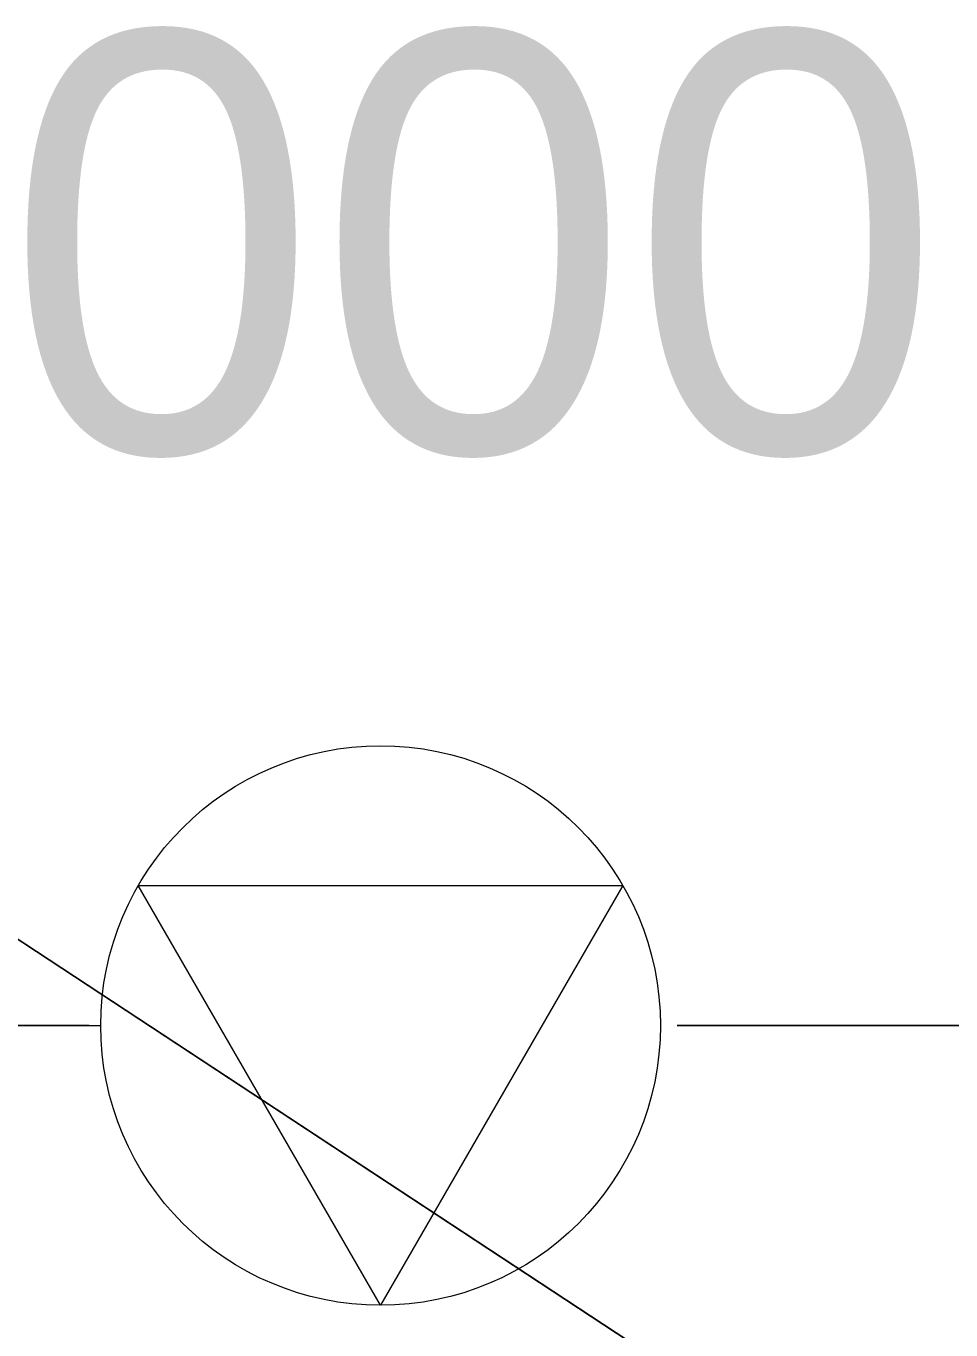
# Model space of a CAD drawing. Header units: metres. Extents: x 0 to 105485, y 0 to 425721.
# Drawn here: x 104668.21 to 104670.193, y 425237.147 to 425239.943 of the extents above; entities that cross this region are included whole.
import ezdxf
from ezdxf.enums import TextEntityAlignment as Align

# ---------------------------------------------------------------- set-up
doc = ezdxf.new("R2010")
doc.units = ezdxf.units.M
doc.header["$MEASUREMENT"] = 0
for name, color, linetype, lineweight in [('B-XX-MO-ONDERZOEK_SONDERING-G', 90, 'Continuous', 18), ('B-XX-MO-ONDERZOEK_SONDERING-S', 90, 'Continuous', 18), ('B-XX-MO-ONDERZOEK_SONDERING-T', 90, 'Continuous', 18), ('B-XX-VH-OPENVERHARDING-G', 90, 'Continuous', 18)]:
    doc.layers.add(name, color=color, linetype=linetype, lineweight=lineweight)

msp = doc.modelspace()

# ---------------------------------------------------------------- linework, layer by layer
at = {"layer": 'B-XX-MO-ONDERZOEK_SONDERING-G', "color": 0, "true_color": 0x285cd6}
for points in [[(104667.02, 425237.8, -22.723), (104668.37, 425237.8, -22.743), (104668.37, 425237.8, -22.763), (104668.37, 425237.8, -22.783), (104668.37, 425237.8, -22.803), (104668.37, 425237.8, -22.823)], [(104668.145, 425237.8, -8.789), (104668.22, 425237.8, -8.809), (104668.145, 425237.8, -8.829)], [(104668.195, 425237.8, -0.269), (104668.22, 425237.8, -0.289), (104668.17, 425237.8, -0.309)], [(104668.17, 425237.8, -7.009), (104668.22, 425237.8, -7.028), (104668.245, 425237.8, -7.048), (104668.245, 425237.8, -7.068), (104668.245, 425237.8, -7.088), (104668.245, 425237.8, -7.108), (104668.17, 425237.8, -7.128)], [(104668.17, 425237.8, -11.568), (104668.22, 425237.8, -11.588), (104668.22, 425237.8, -11.608), (104668.245, 425237.8, -11.628), (104668.245, 425237.8, -11.648), (104668.245, 425237.8, -11.668), (104668.245, 425237.8, -11.688), (104668.245, 425237.8, -11.708), (104668.245, 425237.8, -11.728), (104668.245, 425237.8, -11.748), (104668.245, 425237.8, -11.768), (104668.245, 425237.8, -11.788), (104668.245, 425237.8, -11.808), (104668.245, 425237.8, -11.828), (104668.22, 425237.8, -11.848), (104668.22, 425237.8, -11.868), (104668.22, 425237.8, -11.888), (104668.22, 425237.8, -11.908), (104668.22, 425237.8, -11.928), (104668.22, 425237.8, -11.948), (104668.22, 425237.8, -11.968), (104668.22, 425237.8, -11.988), (104668.22, 425237.8, -12.008), (104668.22, 425237.8, -12.028), (104668.22, 425237.8, -12.048), (104668.22, 425237.8, -12.068), (104668.245, 425237.8, -12.088), (104668.245, 425237.8, -12.107), (104668.245, 425237.8, -12.127), (104668.245, 425237.8, -12.147), (104668.245, 425237.8, -12.167), (104668.22, 425237.8, -12.187), (104668.22, 425237.8, -12.207), (104668.22, 425237.8, -12.227), (104668.22, 425237.8, -12.247), (104668.195, 425237.8, -12.267)], [(104668.345, 425237.8, 2.35), (104668.32, 425237.8, 2.331), (104668.295, 425237.8, 2.311), (104668.295, 425237.8, 2.291), (104668.295, 425237.8, 2.271), (104668.295, 425237.8, 2.25), (104668.295, 425237.8, 2.23), (104668.295, 425237.8, 2.211), (104668.295, 425237.8, 2.191), (104668.27, 425237.8, 2.171), (104668.27, 425237.8, 2.151), (104668.27, 425237.8, 2.131), (104668.295, 425237.8, 2.111), (104668.295, 425237.8, 2.091), (104668.295, 425237.8, 2.071), (104668.295, 425237.8, 2.051), (104668.295, 425237.8, 2.031), (104668.295, 425237.8, 2.011), (104668.295, 425237.8, 1.991), (104668.295, 425237.8, 1.971), (104668.295, 425237.8, 1.951), (104668.295, 425237.8, 1.931), (104668.27, 425237.8, 1.911), (104668.27, 425237.8, 1.891), (104668.27, 425237.8, 1.871), (104668.27, 425237.8, 1.851), (104668.27, 425237.8, 1.831), (104668.245, 425237.8, 1.811), (104668.245, 425237.8, 1.791), (104668.245, 425237.8, 1.771), (104668.245, 425237.8, 1.751), (104668.245, 425237.8, 1.731), (104668.22, 425237.8, 1.711), (104668.22, 425237.8, 1.691), (104668.22, 425237.8, 1.671), (104668.22, 425237.8, 1.651), (104668.22, 425237.8, 1.631), (104668.22, 425237.8, 1.611), (104668.22, 425237.8, 1.591), (104668.22, 425237.8, 1.571), (104668.22, 425237.8, 1.551), (104668.22, 425237.8, 1.531), (104668.22, 425237.8, 1.511), (104668.22, 425237.8, 1.491), (104668.22, 425237.8, 1.471), (104668.195, 425237.8, 1.451), (104668.22, 425237.8, 1.431), (104668.22, 425237.8, 1.411), (104668.195, 425237.8, 1.391)], [(104668.195, 425237.8, 1.31), (104668.22, 425237.8, 1.29), (104668.22, 425237.8, 1.27), (104668.22, 425237.8, 1.25), (104668.245, 425237.8, 1.23), (104668.245, 425237.8, 1.21), (104668.245, 425237.8, 1.19), (104668.245, 425237.8, 1.17), (104668.22, 425237.8, 1.15), (104668.195, 425237.8, 1.13)], [(104668.195, 425237.8, 0.85), (104668.22, 425237.8, 0.83), (104668.195, 425237.8, 0.81)], [(104668.195, 425237.8, 0.79), (104668.22, 425237.8, 0.77), (104668.22, 425237.8, 0.75), (104668.22, 425237.8, 0.73), (104668.195, 425237.8, 0.71)], [(104668.195, 425237.8, 0.55), (104668.22, 425237.8, 0.53), (104668.22, 425237.8, 0.51), (104668.22, 425237.8, 0.49), (104668.245, 425237.8, 0.47), (104668.245, 425237.8, 0.451), (104668.245, 425237.8, 0.431), (104668.245, 425237.8, 0.411), (104668.22, 425237.8, 0.391), (104668.22, 425237.8, 0.371), (104668.22, 425237.8, 0.351), (104668.22, 425237.8, 0.331), (104668.22, 425237.8, 0.311), (104668.22, 425237.8, 0.291), (104668.22, 425237.8, 0.271), (104668.22, 425237.8, 0.251), (104668.22, 425237.8, 0.231), (104668.22, 425237.8, 0.211), (104668.195, 425237.8, 0.191)], [(104668.195, 425237.8, -14.287), (104668.22, 425237.8, -14.307), (104668.22, 425237.8, -14.327), (104668.22, 425237.8, -14.347), (104668.22, 425237.8, -14.366), (104668.22, 425237.8, -14.386), (104668.22, 425237.8, -14.406), (104668.22, 425237.8, -14.426), (104668.22, 425237.8, -14.446), (104668.22, 425237.8, -14.466), (104668.22, 425237.8, -14.486), (104668.195, 425237.8, -14.506)], [(104668.195, 425237.8, -14.666), (104668.22, 425237.8, -14.686), (104668.22, 425237.8, -14.706), (104668.22, 425237.8, -14.726), (104668.22, 425237.8, -14.746), (104668.22, 425237.8, -14.766), (104668.22, 425237.8, -14.786), (104668.22, 425237.8, -14.806), (104668.22, 425237.8, -14.826), (104668.22, 425237.8, -14.846), (104668.22, 425237.8, -14.866), (104668.22, 425237.8, -14.886), (104668.22, 425237.8, -14.906), (104668.22, 425237.8, -14.926), (104668.22, 425237.8, -14.946), (104668.22, 425237.8, -14.966), (104668.195, 425237.8, -14.986)], [(104668.195, 425237.8, -15.046), (104668.22, 425237.8, -15.066), (104668.22, 425237.8, -15.086), (104668.22, 425237.8, -15.106), (104668.22, 425237.8, -15.126), (104668.22, 425237.8, -15.146), (104668.195, 425237.8, -15.166)], [(104668.195, 425237.8, -15.206), (104668.22, 425237.8, -15.226), (104668.22, 425237.8, -15.246), (104668.22, 425237.8, -15.266), (104668.22, 425237.8, -15.286), (104668.22, 425237.8, -15.306), (104668.22, 425237.8, -15.326), (104668.22, 425237.8, -15.346), (104668.22, 425237.8, -15.366), (104668.22, 425237.8, -15.386), (104668.22, 425237.8, -15.406), (104668.22, 425237.8, -15.426), (104668.22, 425237.8, -15.446), (104668.22, 425237.8, -15.466), (104668.22, 425237.8, -15.486), (104668.22, 425237.8, -15.506), (104668.22, 425237.8, -15.526), (104668.22, 425237.8, -15.546), (104668.22, 425237.8, -15.566), (104668.22, 425237.8, -15.586), (104668.22, 425237.8, -15.606), (104668.22, 425237.8, -15.626), (104668.22, 425237.8, -15.646), (104668.195, 425237.8, -15.666)], [(104668.195, 425237.8, -15.986), (104668.22, 425237.8, -16.006), (104668.22, 425237.8, -16.026), (104668.22, 425237.8, -16.046), (104668.195, 425237.8, -16.066)], [(104668.195, 425237.8, -16.226), (104668.22, 425237.8, -16.246), (104668.22, 425237.8, -16.266), (104668.22, 425237.8, -16.286), (104668.22, 425237.8, -16.306), (104668.195, 425237.8, -16.326), (104668.22, 425237.8, -16.346), (104668.195, 425237.8, -16.366)], [(104668.195, 425237.8, -16.466), (104668.22, 425237.8, -16.486), (104668.22, 425237.8, -16.506), (104668.195, 425237.8, -16.526)], [(104668.195, 425237.8, -17.645), (104668.22, 425237.8, -17.665), (104668.22, 425237.8, -17.685), (104668.245, 425237.8, -17.705), (104668.27, 425237.8, -17.725), (104668.27, 425237.8, -17.745), (104668.27, 425237.8, -17.765), (104668.27, 425237.8, -17.785), (104668.27, 425237.8, -17.805), (104668.27, 425237.8, -17.825), (104668.27, 425237.8, -17.845), (104668.245, 425237.8, -17.865), (104668.245, 425237.8, -17.885), (104668.245, 425237.8, -17.905), (104668.22, 425237.8, -17.925), (104668.22, 425237.8, -17.945), (104668.22, 425237.8, -17.965), (104668.22, 425237.8, -17.985), (104668.22, 425237.8, -18.005), (104668.22, 425237.8, -18.025), (104668.22, 425237.8, -18.045), (104668.22, 425237.8, -18.065), (104668.22, 425237.8, -18.085), (104668.22, 425237.8, -18.105), (104668.22, 425237.8, -18.125), (104668.22, 425237.8, -18.145), (104668.195, 425237.8, -18.165), (104668.22, 425237.8, -18.185), (104668.195, 425237.8, -18.205)], [(104668.195, 425237.8, -18.285), (104668.22, 425237.8, -18.305), (104668.245, 425237.8, -18.325), (104668.245, 425237.8, -18.345), (104668.245, 425237.8, -18.365), (104668.245, 425237.8, -18.385), (104668.245, 425237.8, -18.405), (104668.245, 425237.8, -18.425), (104668.245, 425237.8, -18.445), (104668.22, 425237.8, -18.465), (104668.22, 425237.8, -18.485), (104668.22, 425237.8, -18.505), (104668.195, 425237.8, -18.525)], [(104668.195, 425237.8, -18.825), (104668.22, 425237.8, -18.845), (104668.245, 425237.8, -18.865), (104668.245, 425237.8, -18.885), (104668.245, 425237.8, -18.905), (104668.245, 425237.8, -18.925), (104668.245, 425237.8, -18.945), (104668.245, 425237.8, -18.965), (104668.245, 425237.8, -18.985), (104668.245, 425237.8, -19.005), (104668.245, 425237.8, -19.025), (104668.245, 425237.8, -19.045), (104668.245, 425237.8, -19.064), (104668.27, 425237.8, -19.084), (104668.245, 425237.8, -19.104), (104668.245, 425237.8, -19.124), (104668.245, 425237.8, -19.144), (104668.245, 425237.8, -19.164), (104668.245, 425237.8, -19.184), (104668.245, 425237.8, -19.204), (104668.22, 425237.8, -19.224), (104668.22, 425237.8, -19.244), (104668.22, 425237.8, -19.264), (104668.22, 425237.8, -19.284), (104668.195, 425237.8, -19.304)], [(104668.195, 425237.8, -19.644), (104668.22, 425237.8, -19.664), (104668.22, 425237.8, -19.684), (104668.22, 425237.8, -19.704), (104668.195, 425237.8, -19.724)], [(104668.195, 425237.8, -20.144), (104668.22, 425237.8, -20.164), (104668.22, 425237.8, -20.184), (104668.245, 425237.8, -20.204), (104668.245, 425237.8, -20.224), (104668.245, 425237.8, -20.244), (104668.245, 425237.8, -20.264), (104668.245, 425237.8, -20.284), (104668.245, 425237.8, -20.304), (104668.22, 425237.8, -20.324), (104668.22, 425237.8, -20.344), (104668.22, 425237.8, -20.364), (104668.195, 425237.8, -20.384)], [(104668.195, 425237.8, -21.043), (104668.22, 425237.8, -21.063), (104668.22, 425237.8, -21.083), (104668.245, 425237.8, -21.103), (104668.245, 425237.8, -21.123), (104668.245, 425237.8, -21.143), (104668.22, 425237.8, -21.163), (104668.195, 425237.8, -21.183)]]:
    msp.add_polyline3d(points, dxfattribs=at)
at = {"layer": 'B-XX-MO-ONDERZOEK_SONDERING-G', "color": 0, "true_color": 0x787878}
for points in [[(104668.37, 425237.8, 2.35), (104668.37, 425237.8, -22.823)], [(104669.57, 425237.8, 2.35), (104669.57, 425237.8, -22.823)]]:
    msp.add_polyline3d(points, dxfattribs=at)
at = {"layer": 'B-XX-MO-ONDERZOEK_SONDERING-G', "color": 0, "true_color": 0xd62828}
for points in [[(104670.2892, 425237.8, -0.649), (104669.9763, 425237.8, -0.669), (104669.7863, 425237.8, -0.689), (104669.6904, 425237.8, -0.709), (104669.6467, 425237.8, -0.729), (104669.6442, 425237.8, -0.749), (104669.6417, 425237.8, -0.769), (104669.6391, 425237.8, -0.789), (104669.642, 425237.8, -0.809), (104669.6509, 425237.8, -0.829), (104669.6442, 425237.8, -0.849), (104669.637, 425237.8, -0.869), (104669.6326, 425237.8, -0.889), (104669.6313, 425237.8, -0.909), (104669.63, 425237.8, -0.929), (104669.6287, 425237.8, -0.949), (104669.6284, 425237.8, -0.969), (104669.629, 425237.8, -0.989), (104669.6295, 425237.8, -1.009), (104669.6284, 425237.8, -1.029), (104669.6273, 425237.8, -1.049), (104669.6231, 425237.8, -1.069), (104669.6204, 425237.8, -1.089), (104669.6195, 425237.8, -1.109), (104669.618, 425237.8, -1.129), (104669.6157, 425237.8, -1.149), (104669.6173, 425237.8, -1.169), (104669.6161, 425237.8, -1.189), (104669.6157, 425237.8, -1.209), (104669.6151, 425237.8, -1.229), (104669.6142, 425237.8, -1.249), (104669.6128, 425237.8, -1.269), (104669.6114, 425237.8, -1.289), (104669.6118, 425237.8, -1.309), (104669.612, 425237.8, -1.329), (104669.6119, 425237.8, -1.349), (104669.6119, 425237.8, -1.369), (104669.6113, 425237.8, -1.389), (104669.6121, 425237.8, -1.409), (104669.6151, 425237.8, -1.429), (104669.6167, 425237.8, -1.449), (104669.6169, 425237.8, -1.469), (104669.6168, 425237.8, -1.489), (104669.6157, 425237.8, -1.509), (104669.616, 425237.8, -1.529), (104669.6142, 425237.8, -1.549), (104669.6132, 425237.8, -1.569), (104669.6118, 425237.8, -1.589), (104669.6098, 425237.8, -1.609), (104669.6093, 425237.8, -1.629), (104669.609, 425237.8, -1.649), (104669.6084, 425237.8, -1.669), (104669.6065, 425237.8, -1.689), (104669.606, 425237.8, -1.709), (104669.6062, 425237.8, -1.729), (104669.6059, 425237.8, -1.749), (104669.6067, 425237.8, -1.769), (104669.6086, 425237.8, -1.789), (104669.61, 425237.8, -1.809), (104669.6108, 425237.8, -1.829), (104669.6115, 425237.8, -1.849), (104669.612, 425237.8, -1.869), (104669.6132, 425237.8, -1.889), (104669.614, 425237.8, -1.909), (104669.6129, 425237.8, -1.929), (104669.6118, 425237.8, -1.949), (104669.6105, 425237.8, -1.969), (104669.6088, 425237.8, -1.989), (104669.6105, 425237.8, -2.009), (104669.61, 425237.8, -2.029), (104669.6116, 425237.8, -2.049), (104669.6099, 425237.8, -2.069), (104669.6095, 425237.8, -2.089), (104669.6107, 425237.8, -2.109), (104669.612, 425237.8, -2.129), (104669.6129, 425237.8, -2.149), (104669.6188, 425237.8, -2.169), (104669.619, 425237.8, -2.189), (104669.6179, 425237.8, -2.209), (104669.6167, 425237.8, -2.229), (104669.6159, 425237.8, -2.249), (104669.6151, 425237.8, -2.269), (104669.6143, 425237.8, -2.289), (104669.6148, 425237.8, -2.309), (104669.6159, 425237.8, -2.329), (104669.6125, 425237.8, -2.349), (104669.6117, 425237.8, -2.369), (104669.6108, 425237.8, -2.389), (104669.6099, 425237.8, -2.409), (104669.6117, 425237.8, -2.429), (104669.6114, 425237.8, -2.449), (104669.61, 425237.8, -2.469), (104669.6087, 425237.8, -2.489), (104669.6071, 425237.8, -2.509), (104669.6071, 425237.8, -2.529), (104669.6086, 425237.8, -2.549), (104669.6118, 425237.8, -2.569), (104669.6141, 425237.8, -2.589), (104669.6218, 425237.8, -2.609), (104669.6262, 425237.8, -2.629), (104669.6348, 425237.8, -2.649), (104669.6403, 425237.8, -2.669), (104669.6372, 425237.8, -2.689), (104669.6321, 425237.8, -2.709), (104669.6286, 425237.8, -2.729), (104669.6242, 425237.8, -2.749), (104669.6228, 425237.8, -2.769), (104669.6207, 425237.8, -2.789), (104669.6183, 425237.8, -2.809), (104669.6172, 425237.8, -2.829), (104669.6159, 425237.8, -2.849), (104669.6159, 425237.8, -2.869), (104669.616, 425237.8, -2.889), (104669.6142, 425237.8, -2.909), (104669.6131, 425237.8, -2.929), (104669.614, 425237.8, -2.949), (104669.6173, 425237.8, -2.969), (104669.619, 425237.8, -2.989), (104669.6202, 425237.8, -3.009), (104669.6157, 425237.8, -3.029), (104669.6154, 425237.8, -3.049), (104669.6151, 425237.8, -3.069), (104669.6148, 425237.8, -3.089), (104669.6137, 425237.8, -3.109), (104669.6113, 425237.8, -3.129), (104669.6099, 425237.8, -3.149), (104669.6104, 425237.8, -3.169), (104669.6111, 425237.8, -3.189), (104669.6101, 425237.8, -3.209), (104669.611, 425237.8, -3.229), (104669.6096, 425237.8, -3.249), (104669.6092, 425237.8, -3.269), (104669.6086, 425237.8, -3.289), (104669.6079, 425237.8, -3.309), (104669.6072, 425237.8, -3.329), (104669.6063, 425237.8, -3.349), (104669.6057, 425237.8, -3.369), (104669.606, 425237.8, -3.389), (104669.6067, 425237.8, -3.409), (104669.6072, 425237.8, -3.429), (104669.6078, 425237.8, -3.449), (104669.6085, 425237.8, -3.469), (104669.6099, 425237.8, -3.489), (104669.6103, 425237.8, -3.509), (104669.6105, 425237.8, -3.529), (104669.6105, 425237.8, -3.549), (104669.6115, 425237.8, -3.569), (104669.6138, 425237.8, -3.589), (104669.6144, 425237.8, -3.609), (104669.6126, 425237.8, -3.629), (104669.6112, 425237.8, -3.649), (104669.6095, 425237.8, -3.669), (104669.6102, 425237.8, -3.689), (104669.6119, 425237.8, -3.709), (104669.6133, 425237.8, -3.729), (104669.6137, 425237.8, -3.749), (104669.6113, 425237.8, -3.769), (104669.6096, 425237.8, -3.789), (104669.6077, 425237.8, -3.809), (104669.607, 425237.8, -3.829), (104669.607, 425237.8, -3.849), (104669.6078, 425237.8, -3.869), (104669.6092, 425237.8, -3.889), (104669.6103, 425237.8, -3.909), (104669.6114, 425237.8, -3.929), (104669.6121, 425237.8, -3.949), (104669.6124, 425237.8, -3.969), (104669.6123, 425237.8, -3.989), (104669.6127, 425237.8, -4.009), (104669.6139, 425237.8, -4.029), (104669.6155, 425237.8, -4.049), (104669.617, 425237.8, -4.069), (104669.6159, 425237.8, -4.089), (104669.6183, 425237.8, -4.109), (104669.6168, 425237.8, -4.129), (104669.6156, 425237.8, -4.149), (104669.6161, 425237.8, -4.169), (104669.6153, 425237.8, -4.189), (104669.6159, 425237.8, -4.209), (104669.6162, 425237.8, -4.229), (104669.6163, 425237.8, -4.249), (104669.6167, 425237.8, -4.269), (104669.6177, 425237.8, -4.289), (104669.6181, 425237.8, -4.309), (104669.6191, 425237.8, -4.329), (104669.6178, 425237.8, -4.349), (104669.6157, 425237.8, -4.369), (104669.6157, 425237.8, -4.389), (104669.6172, 425237.8, -4.409), (104669.618, 425237.8, -4.429), (104669.6178, 425237.8, -4.449), (104669.6161, 425237.8, -4.469), (104669.6147, 425237.8, -4.489), (104669.6149, 425237.8, -4.509), (104669.6145, 425237.8, -4.529), (104669.614, 425237.8, -4.549), (104669.6132, 425237.8, -4.569), (104669.6126, 425237.8, -4.589), (104669.6121, 425237.8, -4.609), (104669.6122, 425237.8, -4.629), (104669.6128, 425237.8, -4.649), (104669.613, 425237.8, -4.669), (104669.6161, 425237.8, -4.689), (104669.6169, 425237.8, -4.709), (104669.619, 425237.8, -4.729), (104669.6186, 425237.8, -4.749), (104669.6166, 425237.8, -4.769), (104669.6171, 425237.8, -4.789), (104669.6188, 425237.8, -4.809), (104669.6188, 425237.8, -4.829), (104669.6177, 425237.8, -4.849), (104669.618, 425237.8, -4.869), (104669.6195, 425237.8, -4.889), (104669.6214, 425237.8, -4.909), (104669.6218, 425237.8, -4.929), (104669.6231, 425237.8, -4.949), (104669.6241, 425237.8, -4.969), (104669.625, 425237.8, -4.989), (104669.6231, 425237.8, -5.009), (104669.6213, 425237.8, -5.029), (104669.6177, 425237.8, -5.049), (104669.6171, 425237.8, -5.069), (104669.6163, 425237.8, -5.089), (104669.6177, 425237.8, -5.109), (104669.6172, 425237.8, -5.129), (104669.6165, 425237.8, -5.149), (104669.6158, 425237.8, -5.169), (104669.6152, 425237.8, -5.189), (104669.6164, 425237.8, -5.209), (104669.6175, 425237.8, -5.229), (104669.6262, 425237.8, -5.249), (104669.6365, 425237.8, -5.269), (104669.6271, 425237.8, -5.289), (104669.6209, 425237.8, -5.309), (104669.6182, 425237.8, -5.329), (104669.6168, 425237.8, -5.349), (104669.615, 425237.8, -5.369), (104669.6139, 425237.8, -5.389), (104669.6137, 425237.8, -5.409), (104669.6146, 425237.8, -5.429), (104669.6161, 425237.8, -5.449), (104669.6176, 425237.8, -5.469), (104669.6181, 425237.8, -5.489), (104669.6192, 425237.8, -5.509), (104669.6202, 425237.8, -5.529), (104669.6201, 425237.8, -5.549), (104669.6194, 425237.8, -5.569), (104669.6192, 425237.8, -5.589), (104669.6192, 425237.8, -5.609), (104669.6206, 425237.8, -5.629), (104669.6214, 425237.8, -5.649), (104669.622, 425237.8, -5.669), (104669.6227, 425237.8, -5.689), (104669.6244, 425237.8, -5.709), (104669.6259, 425237.8, -5.729), (104669.629, 425237.8, -5.749), (104669.6326, 425237.8, -5.769), (104669.6311, 425237.8, -5.789), (104669.6311, 425237.8, -5.809), (104669.6311, 425237.8, -5.829), (104669.6311, 425237.8, -5.849), (104669.6432, 425237.8, -5.869), (104669.6506, 425237.8, -5.889), (104669.6432, 425237.8, -5.909), (104669.6399, 425237.8, -5.929), (104669.6385, 425237.8, -5.949), (104669.637, 425237.8, -5.969), (104669.6355, 425237.8, -5.989), (104669.6412, 425237.8, -6.009), (104669.638, 425237.8, -6.029), (104669.6366, 425237.8, -6.049), (104669.6353, 425237.8, -6.069), (104669.6339, 425237.8, -6.089), (104669.6351, 425237.8, -6.109), (104669.6291, 425237.8, -6.129), (104669.6269, 425237.8, -6.149), (104669.6256, 425237.8, -6.169), (104669.6252, 425237.8, -6.189), (104669.6249, 425237.8, -6.209), (104669.6243, 425237.8, -6.229), (104669.624, 425237.8, -6.249), (104669.6239, 425237.8, -6.269), (104669.6239, 425237.8, -6.289), (104669.6236, 425237.8, -6.309), (104669.6229, 425237.8, -6.329), (104669.6233, 425237.8, -6.349), (104669.6242, 425237.8, -6.369), (104669.6254, 425237.8, -6.389), (104669.626, 425237.8, -6.409), (104669.6269, 425237.8, -6.429), (104669.6294, 425237.8, -6.449), (104669.6326, 425237.8, -6.469), (104669.636, 425237.8, -6.489), (104669.6371, 425237.8, -6.509), (104669.6363, 425237.8, -6.529), (104669.6355, 425237.8, -6.549), (104669.6347, 425237.8, -6.569), (104669.6352, 425237.8, -6.589), (104669.6336, 425237.8, -6.609), (104669.6331, 425237.8, -6.629), (104669.6326, 425237.8, -6.649), (104669.6321, 425237.8, -6.669), (104669.6489, 425237.8, -6.689), (104669.6748, 425237.8, -6.709), (104669.7014, 425237.8, -6.729), (104669.7004, 425237.8, -6.749), (104669.6821, 425237.8, -6.769), (104669.6628, 425237.8, -6.789), (104669.6588, 425237.8, -6.809), (104669.6597, 425237.8, -6.829), (104669.6497, 425237.8, -6.849), (104669.6448, 425237.8, -6.869), (104669.6451, 425237.8, -6.889), (104669.644, 425237.8, -6.909), (104669.643, 425237.8, -6.929), (104669.642, 425237.8, -6.949), (104669.6443, 425237.8, -6.969), (104669.69, 425237.8, -6.989), (104669.7187, 425237.8, -7.009), (104669.7492, 425237.8, -7.028), (104669.8948, 425237.8, -7.048), (104670.0211, 425237.8, -7.068), (104670.09, 425237.8, -7.088), (104670.0807, 425237.8, -7.108), (104670.0433, 425237.8, -7.128), (104670.0071, 425237.8, -7.148), (104669.9493, 425237.8, -7.168), (104669.8881, 425237.8, -7.188), (104669.8856, 425237.8, -7.208), (104669.8831, 425237.8, -7.228), (104669.8806, 425237.8, -7.248), (104669.8908, 425237.8, -7.268), (104669.9084, 425237.8, -7.288), (104669.9542, 425237.8, -7.308), (104669.9727, 425237.8, -7.328), (104669.9472, 425237.8, -7.348), (104669.8971, 425237.8, -7.368), (104669.8777, 425237.8, -7.388), (104669.8432, 425237.8, -7.408), (104669.8027, 425237.8, -7.428), (104669.7479, 425237.8, -7.448), (104669.7222, 425237.8, -7.468), (104669.6778, 425237.8, -7.488), (104669.6516, 425237.8, -7.508), (104669.6506, 425237.8, -7.528), (104669.6495, 425237.8, -7.548), (104669.6485, 425237.8, -7.568), (104669.6526, 425237.8, -7.588), (104669.6619, 425237.8, -7.608), (104669.6581, 425237.8, -7.628), (104669.6492, 425237.8, -7.649), (104669.6365, 425237.8, -7.669), (104669.6316, 425237.8, -7.689), (104669.6306, 425237.8, -7.709), (104669.6268, 425237.8, -7.729), (104669.623, 425237.8, -7.749), (104669.6207, 425237.8, -7.769), (104669.6209, 425237.8, -7.789), (104669.6212, 425237.8, -7.809), (104669.6198, 425237.8, -7.829), (104669.6191, 425237.8, -7.849), (104669.6198, 425237.8, -7.869), (104669.6199, 425237.8, -7.889), (104669.6201, 425237.8, -7.909), (104669.62, 425237.8, -7.929), (104669.6204, 425237.8, -7.949), (104669.6205, 425237.8, -7.969), (104669.6206, 425237.8, -7.989), (104669.6209, 425237.8, -8.009), (104669.6208, 425237.8, -8.029), (104669.6216, 425237.8, -8.049), (104669.6219, 425237.8, -8.069), (104669.6218, 425237.8, -8.089), (104669.6221, 425237.8, -8.109), (104669.623, 425237.8, -8.129), (104669.624, 425237.8, -8.149), (104669.6241, 425237.8, -8.169), (104669.6243, 425237.8, -8.189), (104669.6239, 425237.8, -8.209), (104669.6244, 425237.8, -8.229), (104669.6244, 425237.8, -8.249), (104669.6261, 425237.8, -8.269), (104669.6246, 425237.8, -8.289), (104669.6252, 425237.8, -8.309), (104669.6255, 425237.8, -8.329), (104669.6255, 425237.8, -8.349), (104669.6255, 425237.8, -8.369), (104669.6233, 425237.8, -8.389), (104669.6228, 425237.8, -8.409), (104669.6234, 425237.8, -8.429), (104669.6241, 425237.8, -8.449), (104669.6249, 425237.8, -8.469), (104669.6262, 425237.8, -8.489), (104669.6272, 425237.8, -8.509), (104669.6285, 425237.8, -8.529), (104669.6285, 425237.8, -8.549), (104669.6285, 425237.8, -8.569), (104669.6292, 425237.8, -8.589), (104669.6307, 425237.8, -8.609), (104669.632, 425237.8, -8.629), (104669.6326, 425237.8, -8.649), (104669.6319, 425237.8, -8.669), (104669.6317, 425237.8, -8.689), (104669.6321, 425237.8, -8.709), (104669.6327, 425237.8, -8.729), (104669.6328, 425237.8, -8.749), (104669.6347, 425237.8, -8.769), (104669.6396, 425237.8, -8.789), (104669.6443, 425237.8, -8.809), (104669.6704, 425237.8, -8.829), (104669.8035, 425237.8, -8.849), (104669.9924, 425237.8, -8.869), (104670.053, 425237.8, -8.889), (104670.0875, 425237.8, -8.909), (104670.1421, 425237.8, -8.929), (104670.1316, 425237.8, -8.949), (104670.0655, 425237.8, -8.969), (104670.0106, 425237.8, -8.989), (104669.9471, 425237.8, -9.009), (104669.9047, 425237.8, -9.029), (104669.8261, 425237.8, -9.049), (104669.7537, 425237.8, -9.069), (104669.7213, 425237.8, -9.089), (104669.6929, 425237.8, -9.109), (104669.6839, 425237.8, -9.129), (104669.6817, 425237.8, -9.149), (104669.6754, 425237.8, -9.169), (104669.6572, 425237.8, -9.188), (104669.6428, 425237.8, -9.208), (104669.6406, 425237.8, -9.228), (104669.6423, 425237.8, -9.248), (104669.6443, 425237.8, -9.268), (104669.6482, 425237.8, -9.288), (104669.655, 425237.8, -9.308), (104669.8035, 425237.8, -9.328), (104669.9478, 425237.8, -9.348), (104669.9495, 425237.8, -9.368), (104669.8489, 425237.8, -9.388), (104669.7784, 425237.8, -9.408), (104669.7347, 425237.8, -9.428), (104669.7063, 425237.8, -9.448), (104669.6917, 425237.8, -9.468), (104669.6752, 425237.8, -9.488), (104669.6615, 425237.8, -9.508), (104669.6536, 425237.8, -9.528), (104669.6493, 425237.8, -9.548), (104669.648, 425237.8, -9.568), (104669.6472, 425237.8, -9.588), (104669.6475, 425237.8, -9.608), (104669.6477, 425237.8, -9.628), (104669.6458, 425237.8, -9.648), (104669.6444, 425237.8, -9.668), (104669.642, 425237.8, -9.688), (104669.6401, 425237.8, -9.708), (104669.639, 425237.8, -9.728), (104669.639, 425237.8, -9.748), (104669.6385, 425237.8, -9.768), (104669.6372, 425237.8, -9.788), (104669.6355, 425237.8, -9.808), (104669.6373, 425237.8, -9.828), (104669.6373, 425237.8, -9.848), (104669.6362, 425237.8, -9.868), (104669.6356, 425237.8, -9.888), (104669.6345, 425237.8, -9.908), (104669.6355, 425237.8, -9.928), (104669.6354, 425237.8, -9.948), (104669.6349, 425237.8, -9.968), (104669.6353, 425237.8, -9.988), (104669.6369, 425237.8, -10.008), (104669.6403, 425237.8, -10.028), (104669.6483, 425237.8, -10.048), (104669.6515, 425237.8, -10.068), (104669.6524, 425237.8, -10.088), (104669.6471, 425237.8, -10.108), (104669.6381, 425237.8, -10.128), (104669.6341, 425237.8, -10.148), (104669.6329, 425237.8, -10.168), (104669.6323, 425237.8, -10.188), (104669.6335, 425237.8, -10.208), (104669.636, 425237.8, -10.228), (104669.6391, 425237.8, -10.248), (104669.6392, 425237.8, -10.268), (104669.6396, 425237.8, -10.288), (104669.6367, 425237.8, -10.308), (104669.6355, 425237.8, -10.328), (104669.6356, 425237.8, -10.348), (104669.6342, 425237.8, -10.368), (104669.6332, 425237.8, -10.388), (104669.6333, 425237.8, -10.408), (104669.6331, 425237.8, -10.428), (104669.6322, 425237.8, -10.448), (104669.6314, 425237.8, -10.468), (104669.6316, 425237.8, -10.488), (104669.6323, 425237.8, -10.508), (104669.6327, 425237.8, -10.528), (104669.6332, 425237.8, -10.548), (104669.6346, 425237.8, -10.568), (104669.6356, 425237.8, -10.588), (104669.6373, 425237.8, -10.608), (104669.638, 425237.8, -10.628), (104669.6358, 425237.8, -10.648), (104669.6327, 425237.8, -10.668), (104669.6329, 425237.8, -10.688), (104669.6352, 425237.8, -10.708), (104669.6374, 425237.8, -10.728), (104669.6379, 425237.8, -10.748), (104669.6371, 425237.8, -10.768), (104669.636, 425237.8, -10.788), (104669.6357, 425237.8, -10.808), (104669.6364, 425237.8, -10.828), (104669.6363, 425237.8, -10.848), (104669.6363, 425237.8, -10.868), (104669.6338, 425237.8, -10.888), (104669.633, 425237.8, -10.908), (104669.6363, 425237.8, -10.928), (104669.642, 425237.8, -10.948), (104669.648, 425237.8, -10.968), (104669.6535, 425237.8, -10.988), (104669.6443, 425237.8, -11.008), (104669.6418, 425237.8, -11.028), (104669.644, 425237.8, -11.048), (104669.6486, 425237.8, -11.068), (104669.643, 425237.8, -11.088), (104669.6421, 425237.8, -11.108), (104669.6399, 425237.8, -11.128), (104669.6391, 425237.8, -11.148), (104669.6401, 425237.8, -11.168), (104669.6415, 425237.8, -11.188), (104669.6429, 425237.8, -11.208), (104669.6419, 425237.8, -11.228), (104669.6394, 425237.8, -11.248), (104669.6387, 425237.8, -11.268), (104669.6385, 425237.8, -11.288), (104669.6389, 425237.8, -11.308), (104669.6415, 425237.8, -11.328), (104669.6428, 425237.8, -11.348), (104669.6454, 425237.8, -11.368), (104669.6447, 425237.8, -11.388), (104669.6473, 425237.8, -11.408), (104669.6503, 425237.8, -11.428), (104669.6442, 425237.8, -11.448), (104669.6431, 425237.8, -11.468), (104669.641, 425237.8, -11.488), (104669.6398, 425237.8, -11.508), (104669.6402, 425237.8, -11.528), (104669.6469, 425237.8, -11.548), (104669.6606, 425237.8, -11.568), (104669.7086, 425237.8, -11.588), (104669.8779, 425237.8, -11.608), (104670.0795, 425237.8, -11.628), (104670.1657, 425237.8, -11.648), (104670.2372, 425237.8, -11.668)], [(104669.6419, 425237.8, 2.35), (104669.7301, 425237.8, 2.331), (104669.81, 425237.8, 2.311), (104670.0758, 425237.8, 2.291), (104670.2546, 425237.8, 2.271)], [(104670.2457, 425237.8, 0.051), (104670.1842, 425237.8, 0.031), (104670.1296, 425237.8, 0.011), (104670.0508, 425237.8, -0.009), (104669.9978, 425237.8, -0.029), (104669.9299, 425237.8, -0.049), (104669.8777, 425237.8, -0.069), (104669.812, 425237.8, -0.089), (104669.7994, 425237.8, -0.109), (104669.7987, 425237.8, -0.129), (104669.7981, 425237.8, -0.149), (104669.7975, 425237.8, -0.169), (104669.8208, 425237.8, -0.189), (104670.0006, 425237.8, -0.209), (104670.0856, 425237.8, -0.229), (104670.132, 425237.8, -0.249), (104670.1312, 425237.8, -0.269), (104670.1564, 425237.8, -0.289), (104670.1626, 425237.8, -0.309), (104670.1509, 425237.8, -0.329), (104670.1927, 425237.8, -0.349), (104670.2726, 425237.8, -0.369)], [(104670.2084, 425237.8, -17.285), (104670.1895, 425237.8, -17.305), (104670.1643, 425237.8, -17.325), (104670.1451, 425237.8, -17.345), (104670.1383, 425237.8, -17.365), (104670.1419, 425237.8, -17.385), (104670.138, 425237.8, -17.405), (104670.1073, 425237.8, -17.425), (104670.0723, 425237.8, -17.445), (104670.0259, 425237.8, -17.465), (104669.9827, 425237.8, -17.485), (104669.9516, 425237.8, -17.505), (104669.9105, 425237.8, -17.525), (104669.8723, 425237.8, -17.545), (104669.8458, 425237.8, -17.565), (104669.8183, 425237.8, -17.585), (104669.8133, 425237.8, -17.605), (104669.8084, 425237.8, -17.625), (104669.8034, 425237.8, -17.645), (104669.8389, 425237.8, -17.665), (104669.9134, 425237.8, -17.685), (104669.9902, 425237.8, -17.705), (104670.117, 425237.8, -17.725), (104670.2245, 425237.8, -17.745)], [(104670.2134, 425237.8, -21.803), (104670.1198, 425237.8, -21.823), (104670.1039, 425237.8, -21.843), (104670.088, 425237.8, -21.863), (104670.0722, 425237.8, -21.883), (104670.0875, 425237.8, -21.903), (104670.1269, 425237.8, -21.923), (104670.1426, 425237.8, -21.943), (104670.1346, 425237.8, -21.963), (104670.1267, 425237.8, -21.983), (104670.1187, 425237.8, -22.003), (104670.1463, 425237.8, -22.023), (104670.1619, 425237.8, -22.043), (104670.1452, 425237.8, -22.063), (104670.0882, 425237.8, -22.083), (104670.0406, 425237.8, -22.103), (104669.989, 425237.8, -22.123), (104669.9564, 425237.8, -22.143), (104669.9296, 425237.8, -22.163), (104669.9103, 425237.8, -22.183), (104669.901, 425237.8, -22.203), (104669.8956, 425237.8, -22.223), (104669.8914, 425237.8, -22.243), (104669.8846, 425237.8, -22.263), (104669.8826, 425237.8, -22.283), (104669.8812, 425237.8, -22.303), (104669.8723, 425237.8, -22.323), (104669.8687, 425237.8, -22.343), (104669.8644, 425237.8, -22.363), (104669.8731, 425237.8, -22.383), (104669.8784, 425237.8, -22.403), (104669.8884, 425237.8, -22.423), (104669.8993, 425237.8, -22.443), (104669.9079, 425237.8, -22.463), (104669.906, 425237.8, -22.483), (104669.9053, 425237.8, -22.503), (104669.9, 425237.8, -22.523), (104669.8871, 425237.8, -22.543), (104669.8732, 425237.8, -22.563), (104669.8626, 425237.8, -22.583), (104669.8523, 425237.8, -22.603), (104669.8527, 425237.8, -22.623), (104669.8596, 425237.8, -22.643), (104669.8663, 425237.8, -22.663), (104669.8733, 425237.8, -22.683), (104669.8829, 425237.8, -22.703), (104669.8734, 425237.8, -22.723), (104669.8632, 425237.8, -22.743), (104669.8486, 425237.8, -22.763), (104669.83, 425237.8, -22.783), (104669.818, 425237.8, -22.803), (104669.8047, 425237.8, -22.823)], [(104670.2302, 425237.8, -13.287), (104670.1686, 425237.8, -13.307), (104670.1031, 425237.8, -13.327), (104670.0593, 425237.8, -13.347), (104669.9808, 425237.8, -13.367), (104669.9294, 425237.8, -13.387), (104669.9284, 425237.8, -13.407), (104669.9275, 425237.8, -13.427), (104669.9265, 425237.8, -13.447), (104670.0078, 425237.8, -13.467), (104670.0899, 425237.8, -13.487), (104670.1565, 425237.8, -13.507), (104670.1541, 425237.8, -13.527), (104670.1032, 425237.8, -13.547), (104670.0906, 425237.8, -13.567), (104670.0781, 425237.8, -13.587), (104670.0655, 425237.8, -13.607), (104670.1467, 425237.8, -13.627), (104670.2583, 425237.8, -13.647)], [(104670.2202, 425237.8, -18.165), (104670.1768, 425237.8, -18.185), (104670.1096, 425237.8, -18.205), (104670.0497, 425237.8, -18.225), (104670.0143, 425237.8, -18.245), (104669.9822, 425237.8, -18.265), (104669.9673, 425237.8, -18.285), (104669.9751, 425237.8, -18.305), (104670.0051, 425237.8, -18.325), (104670.1152, 425237.8, -18.345), (104670.335, 425237.8, -18.365)]]:
    msp.add_polyline3d(points, dxfattribs=at)
at = {"layer": 'B-XX-MO-ONDERZOEK_SONDERING-S', "ltscale": 0.5}
msp.add_lwpolyline([(104668.4504, 425238.1), (104669.4896, 425238.1), (104668.97, 425237.2)], close=True, dxfattribs=at)
at = {"layer": 'B-XX-MO-ONDERZOEK_SONDERING-S'}
msp.add_circle((104668.97, 425237.8), 0.6, dxfattribs=at)
at = {"layer": 'B-XX-VH-OPENVERHARDING-G', "ltscale": 0.5}
msp.add_lwpolyline([(104665.773, 425239.575), (104667.745, 425238.279), (104669.638, 425237.034), (104671.55, 425235.777), (104673.538, 425234.469), (104676.024, 425232.835), (104677.79, 425231.674), (104683.715, 425227.778), (104683.819, 425227.71), (104685.807, 425226.403), (104698.527, 425218.039), (104705.043, 425216.028)], dxfattribs=at)
msp.add_lwpolyline([(104664.481, 425233.591), (104666.415, 425232.314), (104669.638, 425237.034), (104667.745, 425238.279)], close=True, dxfattribs=at)

# ---------------------------------------------------------------- texts
at = {"layer": 'B-XX-MO-ONDERZOEK_SONDERING-T', "color": 10, "lineweight": 18}
msp.add_text('CPT000000091938', height=0.9, dxfattribs=at).set_placement((104668.97, 425239.48), align=Align.MIDDLE_CENTER)

doc.saveas('drawing.dxf')
